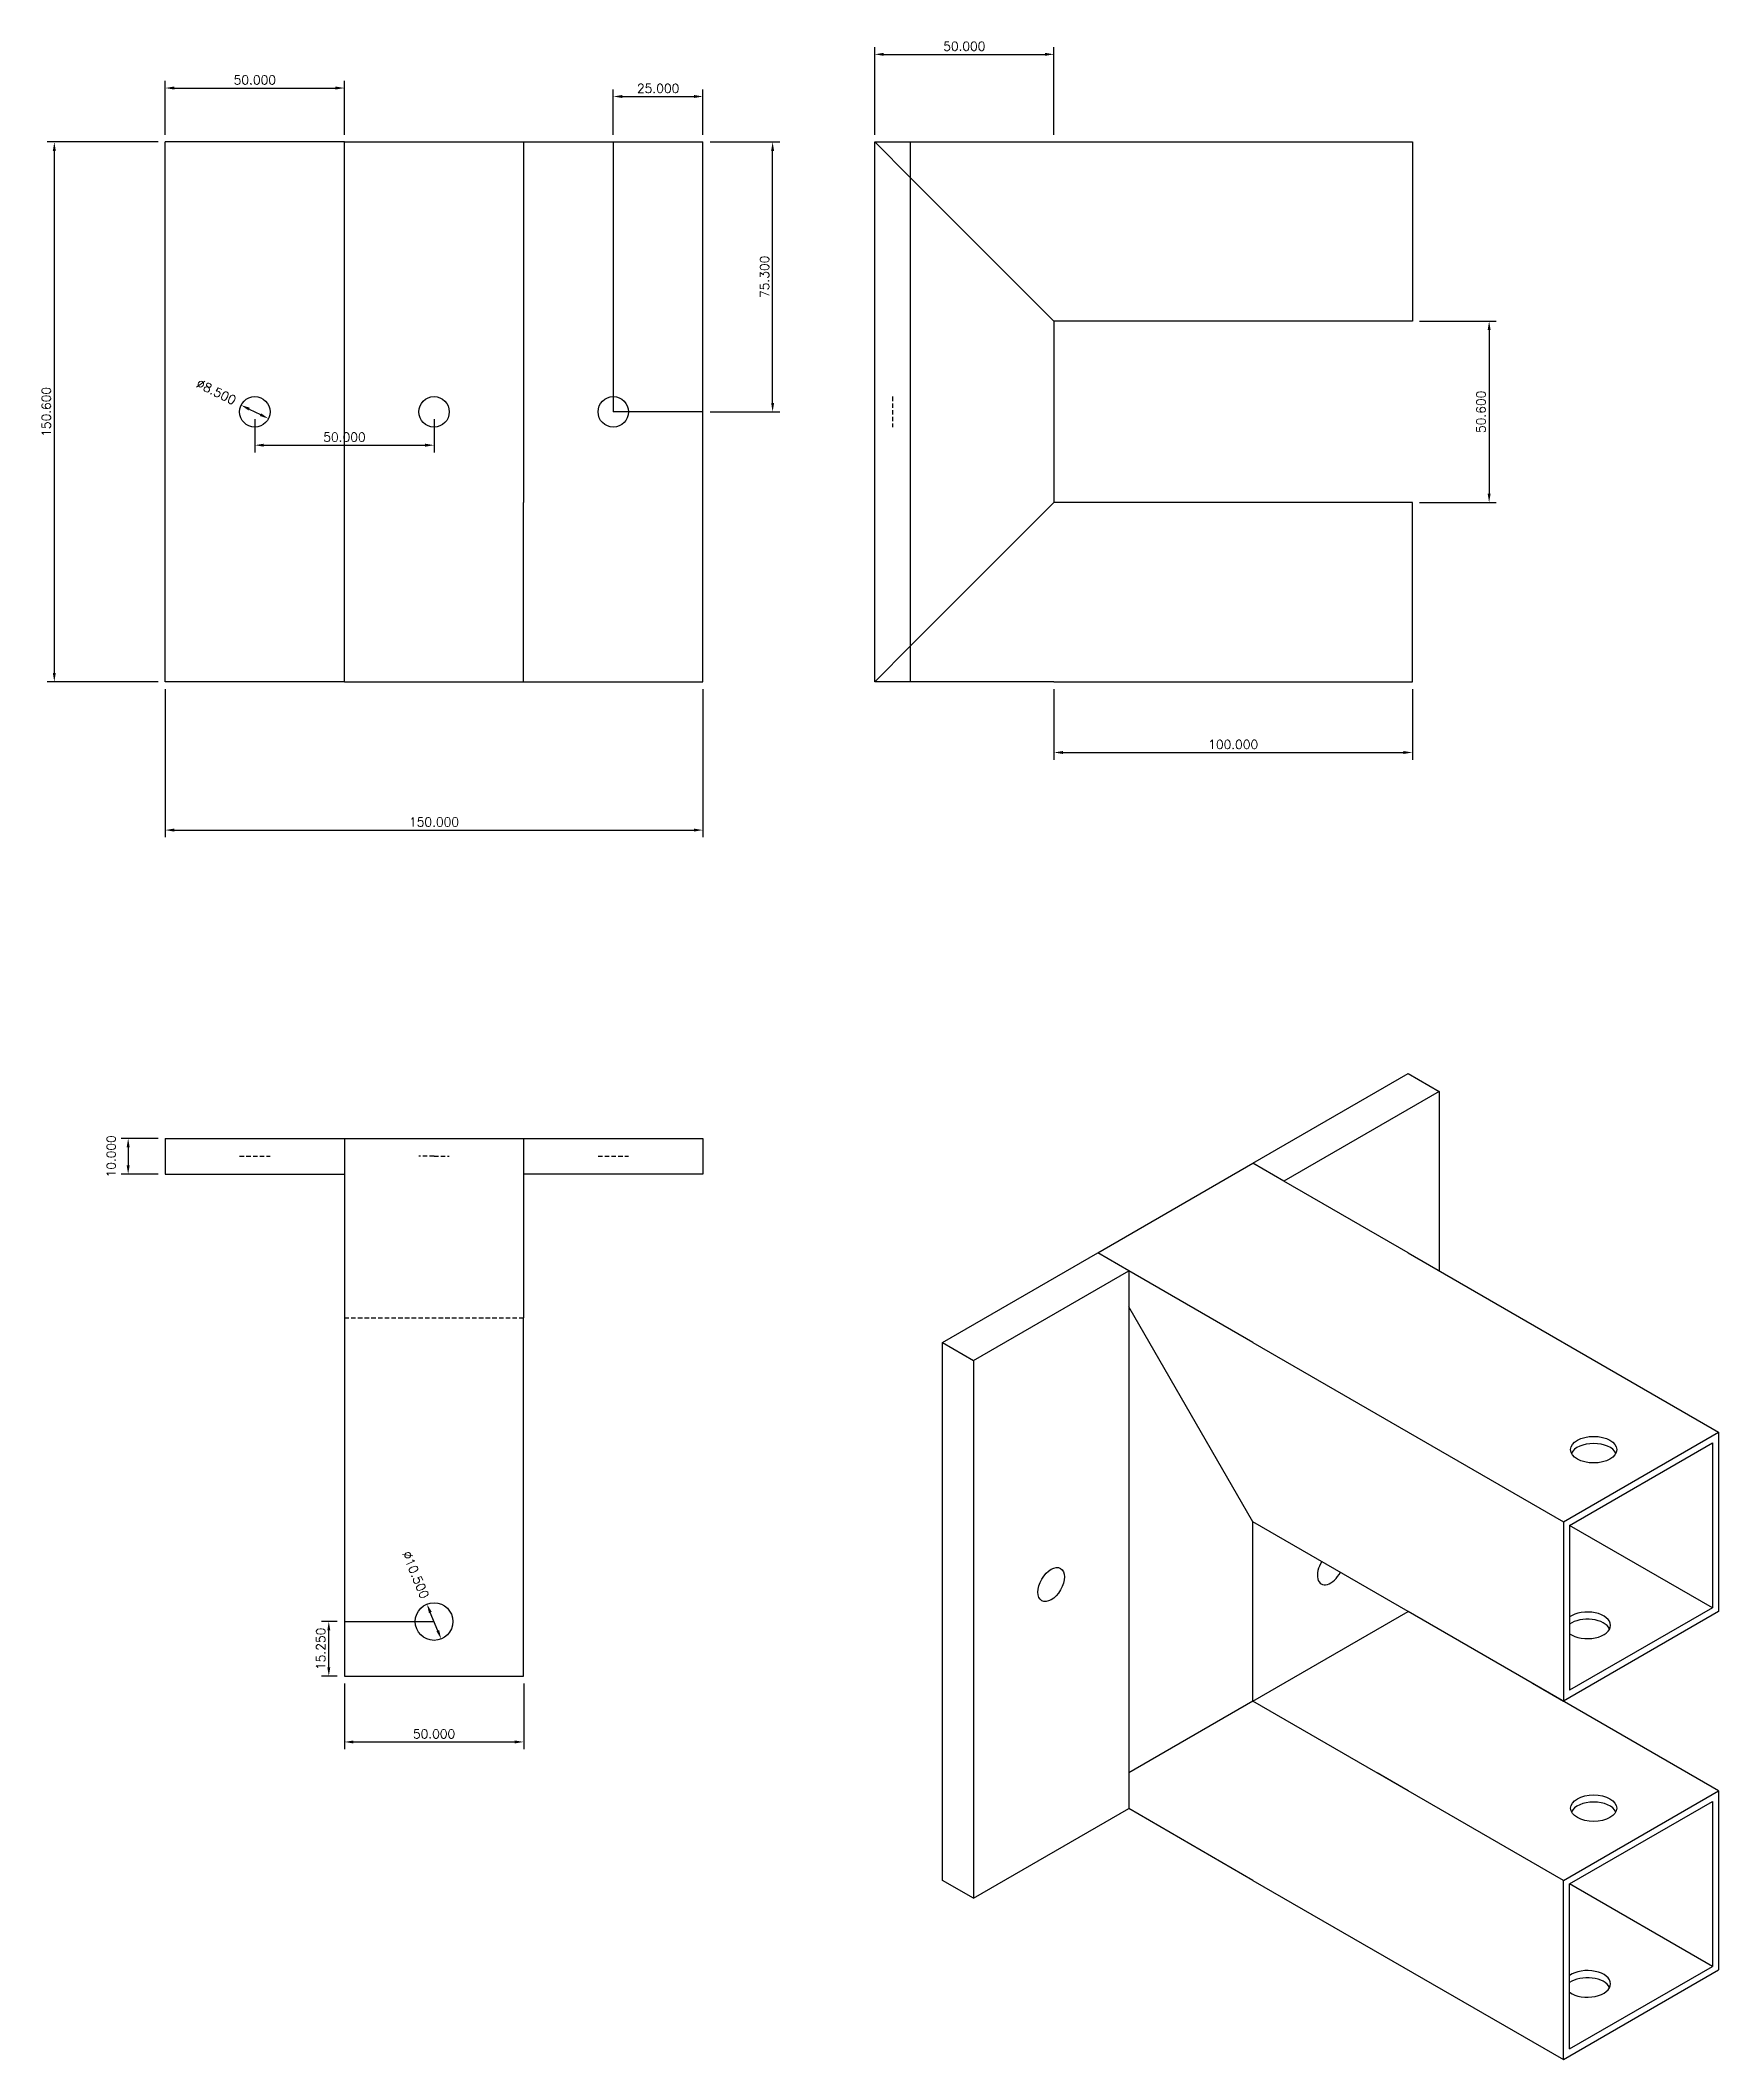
# Model space of a CAD drawing. Extents: x 168 to 636, y -207 to 356.
import ezdxf

# ---------------------------------------------------------------- set-up
doc = ezdxf.new("R2010")
doc.units = 0
doc.header["$LTSCALE"] = 5
doc.header["$MEASUREMENT"] = 0
doc.header["$PDMODE"] = 3
doc.linetypes.add('HIDDEN', pattern=[0.375, 0.25, -0.125])
doc.layers.get('Defpoints').update_dxf_attribs({"linetype": 'CONTINUOUS'})
for name, color, linetype in [('CONTORNO', 7, 'CONTINUOUS'), ('COTA', 1, 'CONTINUOUS'), ('Dobra', 90, 'CONTINUOUS'), ('TRACEJADO', 6, 'HIDDEN')]:
    doc.layers.add(name, color=color, linetype=linetype)
doc.styles.add('ROMANS', font='romans', dxfattribs={"height": 2.5})
doc.dimstyles.new('VERT', dxfattribs={"dimtxt": 2.5, "dimasz": 2.5, "dimexe": 2, "dimexo": 2, "dimgap": 1, "dimtad": 1, "dimdec": 3, "dimzin": 0, "dimdsep": 46, "dimtxsty": 'ROMANS', "dimcen": 0, "dimclrd": 256, "dimclre": 256, "dimclrt": 256, "dimadec": 0, "dimazin": 0, "dimtfac": 0.8, "dimtdec": 3, "dimtmove": 2, "dimatfit": 3, "dimfxl": 1, "dimtolj": 1, "dimtzin": 0, "dimarcsym": 0})

# ---------------------------------------------------------------- blocks, each defined once
blk = doc.blocks.new('*D6')
at = {"layer": 'COTA', "lineweight": -2, "transparency": 16777216}
for p, q in [((200.96, 328.04), (170.03, 328.04)), ((172.03, 325.54), (172.03, 179.94)), ((200.96, 177.44), (170.03, 177.44))]:
    blk.add_line(p, q, dxfattribs=at)
at = {"layer": 'COTA', "transparency": 16777216}
for points in [[(171.61, 325.54), (172.44, 325.54), (172.03, 328.04)], [(171.61, 179.94), (172.44, 179.94), (172.03, 177.44)]]:
    blk.add_solid(points, dxfattribs=at)
at = {"layer": 'Defpoints', "color": 0, "transparency": 16777216}
for p in [(202.96, 328.04), (172.03, 177.44), (202.96, 177.44)]:
    blk.add_point(p, dxfattribs=at)
at = {"layer": 'COTA', "transparency": 16777216, "insert": (169.78, 252.74), "char_height": 2.5, "attachment_point": 5, "rotation": 90, "style": 'ROMANS'}
blk.add_mtext('\\A1;150.600', dxfattribs=at)
blk = doc.blocks.new('*D7')
at = {"layer": 'COTA', "lineweight": -2, "transparency": 16777216}
for p, q in [((400.89, 330.04), (400.89, 354.46)), ((403.39, 352.46), (448.39, 352.46)), ((450.89, 330.04), (450.89, 354.46))]:
    blk.add_line(p, q, dxfattribs=at)
at = {"layer": 'COTA', "transparency": 16777216}
for points in [[(403.39, 352.88), (403.39, 352.05), (400.89, 352.46)], [(448.39, 352.88), (448.39, 352.05), (450.89, 352.46)]]:
    blk.add_solid(points, dxfattribs=at)
at = {"layer": 'Defpoints', "color": 0, "transparency": 16777216}
for p in [(450.89, 352.46), (400.89, 328.04), (450.89, 328.04)]:
    blk.add_point(p, dxfattribs=at)
at = {"layer": 'COTA', "transparency": 16777216, "insert": (425.89, 354.71), "char_height": 2.5, "attachment_point": 5, "style": 'ROMANS'}
blk.add_mtext('\\A1;50.000', dxfattribs=at)
blk = doc.blocks.new('*D8')
at = {"layer": 'COTA', "lineweight": -2, "transparency": 16777216}
for p, q in [((327.96, 330.04), (327.96, 342.7)), ((330.46, 340.7), (350.46, 340.7)), ((352.96, 330.04), (352.96, 342.7))]:
    blk.add_line(p, q, dxfattribs=at)
at = {"layer": 'COTA', "transparency": 16777216}
for points in [[(330.46, 341.12), (330.46, 340.29), (327.96, 340.7)], [(350.46, 341.12), (350.46, 340.29), (352.96, 340.7)]]:
    blk.add_solid(points, dxfattribs=at)
at = {"layer": 'Defpoints', "color": 0, "transparency": 16777216}
for p in [(352.96, 340.7), (327.96, 328.04), (352.96, 328.04)]:
    blk.add_point(p, dxfattribs=at)
at = {"layer": 'COTA', "transparency": 16777216, "insert": (340.46, 342.95), "char_height": 2.5, "attachment_point": 5, "style": 'ROMANS'}
blk.add_mtext('\\A1;25.000', dxfattribs=at)
blk = doc.blocks.new('*D9')
at = {"layer": 'COTA', "lineweight": -2, "transparency": 16777216}
for p, q in [((202.96, 175.44), (202.96, 134.1)), ((352.96, 175.44), (352.96, 134.1)), ((205.46, 136.1), (350.46, 136.1))]:
    blk.add_line(p, q, dxfattribs=at)
at = {"layer": 'COTA', "transparency": 16777216}
for points in [[(205.46, 136.51), (205.46, 135.68), (202.96, 136.1)], [(350.46, 136.51), (350.46, 135.68), (352.96, 136.1)]]:
    blk.add_solid(points, dxfattribs=at)
at = {"layer": 'Defpoints', "color": 0, "transparency": 16777216}
for p in [(202.96, 177.44), (352.96, 177.44), (352.96, 136.1)]:
    blk.add_point(p, dxfattribs=at)
at = {"layer": 'COTA', "transparency": 16777216, "insert": (277.96, 138.35), "char_height": 2.5, "attachment_point": 5, "style": 'ROMANS'}
blk.add_mtext('\\A1;150.000', dxfattribs=at)
blk = doc.blocks.new('*D10')
at = {"layer": 'COTA', "lineweight": -2, "transparency": 16777216}
for p, q in [((450.89, 175.44), (450.89, 155.73)), ((550.89, 175.44), (550.89, 155.73)), ((453.39, 157.73), (548.39, 157.73))]:
    blk.add_line(p, q, dxfattribs=at)
at = {"layer": 'COTA', "transparency": 16777216}
for points in [[(453.39, 158.15), (453.39, 157.32), (450.89, 157.73)], [(548.39, 158.15), (548.39, 157.32), (550.89, 157.73)]]:
    blk.add_solid(points, dxfattribs=at)
at = {"layer": 'Defpoints', "color": 0, "transparency": 16777216}
for p in [(450.89, 177.44), (550.89, 177.44), (550.89, 157.73)]:
    blk.add_point(p, dxfattribs=at)
at = {"layer": 'COTA', "transparency": 16777216, "insert": (500.89, 159.98), "char_height": 2.5, "attachment_point": 5, "style": 'ROMANS'}
blk.add_mtext('\\A1;100.000', dxfattribs=at)
blk = doc.blocks.new('*D11')
at = {"layer": 'COTA', "lineweight": -2, "transparency": 16777216}
for p, q in [((250.96, -84.65), (246.6, -84.65)), ((248.6, -97.4), (248.6, -87.15)), ((250.96, -99.9), (246.6, -99.9))]:
    blk.add_line(p, q, dxfattribs=at)
at = {"layer": 'COTA', "transparency": 16777216}
for points in [[(248.18, -87.15), (249.01, -87.15), (248.6, -84.65)], [(248.18, -97.4), (249.01, -97.4), (248.6, -99.9)]]:
    blk.add_solid(points, dxfattribs=at)
at = {"layer": 'Defpoints', "color": 0, "transparency": 16777216}
for p in [(248.6, -84.65), (252.96, -84.65), (252.96, -99.9)]:
    blk.add_point(p, dxfattribs=at)
at = {"layer": 'COTA', "transparency": 16777216, "insert": (246.35, -92.27), "char_height": 2.5, "attachment_point": 5, "rotation": 90, "style": 'ROMANS'}
blk.add_mtext('\\A1;15.250', dxfattribs=at)
blk = doc.blocks.new('*D13')
at = {"layer": 'COTA', "lineweight": -2, "transparency": 16777216}
blk.add_line((226.39, 253.52), (229.53, 251.97), dxfattribs=at)
at = {"layer": 'COTA', "transparency": 16777216}
for points in [[(226.57, 253.89), (226.2, 253.14), (224.14, 254.62)], [(229.71, 252.34), (229.34, 251.6), (231.77, 250.86)]]:
    blk.add_solid(points, dxfattribs=at)
at = {"layer": 'Defpoints', "color": 0, "transparency": 16777216}
for p in [(224.14, 254.62), (231.77, 250.86)]:
    blk.add_point(p, dxfattribs=at)
at = {"layer": 'COTA', "transparency": 16777216, "insert": (217.2, 258.33), "char_height": 2.5, "attachment_point": 5, "rotation": 333.7356, "style": 'ROMANS'}
blk.add_mtext('\\A1;∅8.500', dxfattribs=at)
blk = doc.blocks.new('*D14')
at = {"layer": 'COTA', "lineweight": -2, "transparency": 16777216}
for p, q in [((354.96, 328.04), (374.4, 328.04)), ((372.4, 255.24), (372.4, 325.54)), ((354.96, 252.74), (374.4, 252.74))]:
    blk.add_line(p, q, dxfattribs=at)
at = {"layer": 'COTA', "transparency": 16777216}
for points in [[(371.99, 325.54), (372.82, 325.54), (372.4, 328.04)], [(371.99, 255.24), (372.82, 255.24), (372.4, 252.74)]]:
    blk.add_solid(points, dxfattribs=at)
at = {"layer": 'Defpoints', "color": 0, "transparency": 16777216}
for p in [(352.96, 328.04), (372.4, 328.04), (352.96, 252.74)]:
    blk.add_point(p, dxfattribs=at)
at = {"layer": 'COTA', "transparency": 16777216, "insert": (370.15, 290.39), "char_height": 2.5, "attachment_point": 5, "rotation": 90, "style": 'ROMANS'}
blk.add_mtext('\\A1;75.300', dxfattribs=at)
blk = doc.blocks.new('*D15')
at = {"layer": 'COTA', "lineweight": -2, "transparency": 16777216}
for p, q in [((552.89, 278.04), (574.28, 278.04)), ((572.28, 275.54), (572.28, 229.94)), ((552.89, 227.44), (574.28, 227.44))]:
    blk.add_line(p, q, dxfattribs=at)
at = {"layer": 'COTA', "transparency": 16777216}
for points in [[(571.87, 275.54), (572.7, 275.54), (572.28, 278.04)], [(571.87, 229.94), (572.7, 229.94), (572.28, 227.44)]]:
    blk.add_solid(points, dxfattribs=at)
at = {"layer": 'Defpoints', "color": 0, "transparency": 16777216}
for p in [(550.89, 278.04), (550.89, 227.44), (572.28, 227.44)]:
    blk.add_point(p, dxfattribs=at)
at = {"layer": 'COTA', "transparency": 16777216, "insert": (570.03, 252.74), "char_height": 2.5, "attachment_point": 5, "rotation": 90, "style": 'ROMANS'}
blk.add_mtext('\\A1;50.600', dxfattribs=at)
blk = doc.blocks.new('*D16')
at = {"layer": 'COTA', "lineweight": -2, "transparency": 16777216}
for p, q in [((200.96, 50.1), (190.63, 50.1)), ((192.63, 47.6), (192.63, 42.6)), ((200.96, 40.1), (190.63, 40.1))]:
    blk.add_line(p, q, dxfattribs=at)
at = {"layer": 'COTA', "transparency": 16777216}
for points in [[(192.21, 47.6), (193.05, 47.6), (192.63, 50.1)], [(192.21, 42.6), (193.05, 42.6), (192.63, 40.1)]]:
    blk.add_solid(points, dxfattribs=at)
at = {"layer": 'Defpoints', "color": 0, "transparency": 16777216}
for p in [(202.96, 50.1), (192.63, 40.1), (202.96, 40.1)]:
    blk.add_point(p, dxfattribs=at)
at = {"layer": 'COTA', "transparency": 16777216, "insert": (187.88, 45.1), "char_height": 2.5, "attachment_point": 5, "rotation": 90, "style": 'ROMANS'}
blk.add_mtext('\\A1;10.000', dxfattribs=at)
blk = doc.blocks.new('*D17')
at = {"layer": 'COTA', "lineweight": -2, "transparency": 16777216}
for p, q in [((252.96, -101.9), (252.96, -120.24)), ((302.96, -101.9), (302.96, -120.24)), ((255.46, -118.24), (300.46, -118.24))]:
    blk.add_line(p, q, dxfattribs=at)
at = {"layer": 'COTA', "transparency": 16777216}
for points in [[(255.46, -117.82), (255.46, -118.65), (252.96, -118.24)], [(300.46, -117.82), (300.46, -118.65), (302.96, -118.24)]]:
    blk.add_solid(points, dxfattribs=at)
at = {"layer": 'Defpoints', "color": 0, "transparency": 16777216}
for p in [(252.96, -99.9), (302.96, -99.9), (302.96, -118.24)]:
    blk.add_point(p, dxfattribs=at)
at = {"layer": 'COTA', "transparency": 16777216, "insert": (277.96, -115.99), "char_height": 2.5, "attachment_point": 5, "style": 'ROMANS'}
blk.add_mtext('\\A1;50.000', dxfattribs=at)
blk = doc.blocks.new('*D18')
at = {"layer": 'COTA', "lineweight": -2, "transparency": 16777216}
blk.add_line((278.99, -87.2), (276.92, -82.1), dxfattribs=at)
at = {"layer": 'COTA', "transparency": 16777216}
for points in [[(277.31, -81.94), (276.53, -82.26), (275.98, -79.79)], [(279.38, -87.04), (278.61, -87.35), (279.94, -89.51)]]:
    blk.add_solid(points, dxfattribs=at)
at = {"layer": 'Defpoints', "color": 0, "transparency": 16777216}
for p in [(275.98, -79.79), (279.94, -89.51)]:
    blk.add_point(p, dxfattribs=at)
at = {"layer": 'COTA', "transparency": 16777216, "insert": (272.84, -71.6), "char_height": 2.5, "attachment_point": 5, "rotation": 292.1445, "style": 'ROMANS'}
blk.add_mtext('\\A1;∅10.500', dxfattribs=at)
blk = doc.blocks.new('*D19')
at = {"layer": 'COTA', "lineweight": -2, "transparency": 16777216}
for p, q in [((202.96, 330.04), (202.96, 345.07)), ((252.96, 330.04), (252.96, 345.07)), ((205.46, 343.07), (250.46, 343.07))]:
    blk.add_line(p, q, dxfattribs=at)
at = {"layer": 'COTA', "transparency": 16777216}
for points in [[(205.46, 343.48), (205.46, 342.65), (202.96, 343.07)], [(250.46, 343.48), (250.46, 342.65), (252.96, 343.07)]]:
    blk.add_solid(points, dxfattribs=at)
at = {"layer": 'Defpoints', "color": 0, "transparency": 16777216}
for p in [(252.96, 343.07), (202.96, 328.04), (252.96, 328.04)]:
    blk.add_point(p, dxfattribs=at)
at = {"layer": 'COTA', "transparency": 16777216, "insert": (227.96, 345.32), "char_height": 2.5, "attachment_point": 5, "style": 'ROMANS'}
blk.add_mtext('\\A1;50.000', dxfattribs=at)
blk = doc.blocks.new('*D20')
at = {"layer": 'COTA', "lineweight": -2, "transparency": 16777216}
for p, q in [((227.96, 250.74), (227.96, 241.45)), ((277.96, 250.74), (277.96, 241.45)), ((230.46, 243.45), (275.46, 243.45))]:
    blk.add_line(p, q, dxfattribs=at)
at = {"layer": 'COTA', "transparency": 16777216}
for points in [[(230.46, 243.86), (230.46, 243.03), (227.96, 243.45)], [(275.46, 243.86), (275.46, 243.03), (277.96, 243.45)]]:
    blk.add_solid(points, dxfattribs=at)
at = {"layer": 'Defpoints', "color": 0, "transparency": 16777216}
for p in [(227.96, 252.74), (277.96, 252.74), (277.96, 243.45)]:
    blk.add_point(p, dxfattribs=at)
at = {"layer": 'COTA', "transparency": 16777216, "insert": (252.96, 245.7), "char_height": 2.5, "attachment_point": 5, "style": 'ROMANS'}
blk.add_mtext('\\A1;50.000', dxfattribs=at)

msp = doc.modelspace()

# ---------------------------------------------------------------- linework, layer by layer
at = {"layer": 'CONTORNO'}
for p, q in [((202.9561, 177.4436), (202.9561, 328.0436)), ((252.9561, 328.0436), (202.9561, 328.0436)), ((252.9561, 177.4436), (252.9561, 328.0436)), ((252.9561, 328.0436), (302.9561, 328.0436)), ((302.9561, 328.0436), (302.9561, 278.0436)), ((302.9561, 328.0436), (352.9561, 328.0436)), ((352.9561, 177.4436), (352.9561, 328.0436)), ((400.8932, 177.4436), (400.8932, 328.0436)), ((400.8932, 328.0436), (450.8932, 328.0436)), ((410.8932, 177.4436), (410.8932, 328.0436)), ((450.8932, 328.0436), (550.8932, 328.0436)), ((550.8932, 328.0436), (550.8932, 278.0436)), ((302.9561, 278.0436), (302.9561, 227.4436)), ((450.8932, 278.0436), (450.8932, 227.4436)), ((550.8932, 278.0436), (450.8932, 278.0436)), ((302.9561, 177.4436), (302.9561, 227.4436)), ((550.8932, 227.4436), (450.8932, 227.4436)), ((550.8932, 177.4436), (550.8932, 227.4436)), ((252.9561, 177.4436), (202.9561, 177.4436)), ((252.9561, 177.4436), (302.9561, 177.4436)), ((302.9561, 177.4436), (352.9561, 177.4436)), ((450.8932, 177.4436), (400.8932, 177.4436)), ((450.8932, 177.4436), (550.8932, 177.4436)), ((506.3996, 43.1637), (549.7009, 68.1637)), ((549.7009, 68.1637), (558.3611, 63.1637)), ((558.3611, 63.1637), (515.0599, 38.1637)), ((558.3611, 63.1637), (558.3611, 13.1637)), ((202.9561, 50.1014), (352.9561, 50.1014)), ((202.9561, 50.1014), (202.9561, 40.1014)), ((252.9561, 50.1014), (252.9561, 0.1014)), ((302.9561, 50.1014), (302.9561, 0.1014)), ((352.9561, 50.1014), (352.9561, 40.1014)), ((202.9561, 40.1014), (252.9561, 40.1014)), ((352.9561, 40.1014), (302.9561, 40.1014)), ((463.0983, 18.1637), (506.3996, 43.1637)), ((515.0599, 38.1637), (506.3996, 43.1637)), ((549.7009, 18.1637), (515.0599, 38.1637)), ((419.7971, -6.8363), (463.0983, 18.1637)), ((471.7586, 13.1637), (463.0983, 18.1637)), ((549.7009, 18.1637), (636.3034, -31.8363)), ((428.4573, -11.8363), (471.7586, 13.1637)), ((506.3996, -6.8363), (471.7586, 13.1637)), ((471.7586, 13.1637), (471.7586, -136.8363)), ((252.9561, 0.1014), (252.9561, -99.8986)), ((302.9561, -99.8986), (302.9561, 0.1014)), ((419.7971, -156.8363), (419.7971, -6.8363)), ((419.7971, -6.8363), (428.4573, -11.8363)), ((506.3996, -6.8363), (593.0022, -56.8363)), ((428.4573, -11.8363), (428.4573, -161.8363)), ((593.0022, -56.8363), (636.3034, -31.8363)), ((636.3034, -31.8363), (636.3034, -81.8363)), ((594.7342, -57.8363), (634.5714, -34.8363)), ((634.5714, -34.8363), (634.5714, -80.8363)), ((593.0022, -106.8363), (506.3996, -56.8363)), ((506.3996, -106.8363), (506.3996, -56.8363)), ((593.0022, -56.8363), (593.0022, -106.8363)), ((634.5714, -80.8363), (594.7342, -57.8363)), ((594.7342, -57.8363), (594.7342, -103.8363)), ((506.3996, -106.8363), (549.7009, -81.8363)), ((636.3034, -131.8363), (549.7009, -81.8363)), ((636.3034, -81.8363), (593.0022, -106.8363)), ((634.5714, -80.8363), (594.7342, -103.8363)), ((252.9561, -99.8986), (302.9561, -99.8986)), ((593.0022, -156.8363), (506.3996, -106.8363)), ((584.3419, -101.8363), (593.0022, -106.8363)), ((549.7009, -131.8363), (541.0406, -126.8363)), ((593.0022, -156.8363), (549.7009, -131.8363)), ((593.0022, -156.8363), (636.3034, -131.8363)), ((594.7342, -157.8363), (634.5714, -134.8363)), ((634.5714, -134.8363), (634.5714, -180.8363)), ((636.3034, -131.8363), (636.3034, -181.8363)), ((428.4573, -161.8363), (471.7586, -136.8363)), ((506.3996, -156.8363), (471.7586, -136.8363)), ((428.4573, -161.8363), (419.7971, -156.8363)), ((506.3996, -156.8363), (593.0022, -206.8363)), ((593.0022, -206.8363), (593.0022, -156.8363)), ((634.5714, -180.8363), (594.7342, -157.8363)), ((594.7342, -203.8363), (594.7342, -157.8363)), ((593.0022, -206.8363), (636.3034, -181.8363)), ((594.7342, -203.8363), (634.5714, -180.8363))]:
    msp.add_line(p, q, dxfattribs=at)
for centre, radius in [((227.9561, 252.7436), 4.25), ((277.9561, 252.7436), 4.25), ((327.9561, 252.7436), 4.25), ((277.9561, -84.6486), 5.25)]:
    msp.add_circle(centre, radius, dxfattribs=at)
for centre, major_axis in [((601.4459, -36.7113), (-6.4299, 0)), ((450.108, -74.3363), (-2.6026, -4.5078)), ((601.4459, -136.7113), (-6.4299, 0))]:
    msp.add_ellipse(centre, major_axis=major_axis, ratio=0.57735027, dxfattribs=at)
for centre, major_axis, start_param, end_param in [((601.4459, -38.7113), (-6.4299, 0), 3.41433561, 6.01044235), ((528.0503, -69.6363), (-2.6026, -4.5078), 4.66245481, 7.9039158), ((599.7139, -85.7113), (-6.4299, 0), 0.68495063, 5.59823468), ((599.7139, -87.7113), (-6.4299, 0), 9.69752092, 11.88141999), ((601.4459, -138.7113), (-6.4299, 0), 3.41433561, 6.01044235), ((599.7139, -185.7113), (-6.4299, 0), 0.68495063, 5.59823468), ((599.7139, -187.7113), (-6.4299, 0), 3.41433561, 5.59823468)]:
    msp.add_ellipse(centre, major_axis=major_axis, ratio=0.57735027, start_param=start_param, end_param=end_param, dxfattribs=at)
at = {"layer": 'COTA'}
for p, q in [((327.9561, 328.0436), (327.9561, 252.7436)), ((332.2061, 252.7436), (327.9561, 252.7436)), ((352.9561, 252.7436), (332.2061, 252.7436)), ((252.9561, -84.6486), (277.9561, -84.6486))]:
    msp.add_line(p, q, dxfattribs=at)
at = {"layer": 'Dobra'}
for p, q in [((410.8932, 318.0436), (400.8932, 328.0436)), ((450.8932, 278.0436), (410.8932, 318.0436)), ((450.8932, 227.4436), (410.8932, 187.4436)), ((410.8932, 187.4436), (400.8932, 177.4436)), ((506.3996, -56.8363), (471.7586, 3.1637)), ((506.3996, -106.8363), (471.7586, -126.8363))]:
    msp.add_line(p, q, dxfattribs=at)
at = {"layer": 'TRACEJADO'}
for p, q in [((405.8932, 256.9936), (405.8932, 248.4936)), ((223.7061, 45.1014), (232.2061, 45.1014)), ((277.9561, 45.1014), (273.7061, 45.1014)), ((277.9561, 45.1014), (282.2061, 45.1014)), ((323.7061, 45.1014), (332.2061, 45.1014)), ((252.9561, 0.1014), (302.9561, 0.1014))]:
    msp.add_line(p, q, dxfattribs=at)

# ---------------------------------------------------------------- dimensions: what is measured, and where the dimension line sits
at = {"layer": 'COTA'}
for base, p1, p2, picture, middle in [((450.8932, 352.4626), (400.8932, 328.0436), (450.8932, 328.0436), '*D7', (425.8932, 354.7126)), ((252.9561, 343.0666), (202.9561, 328.0436), (252.9561, 328.0436), '*D19', (227.9561, 345.3166)), ((352.9561, 340.7037), (327.9561, 328.0436), (352.9561, 328.0436), '*D8', (340.4561, 342.9537)), ((277.9561, 243.4471), (227.9561, 252.7436), (277.9561, 252.7436), '*D20', (252.9561, 245.6971)), ((352.9561, 136.0981), (202.9561, 177.4436), (352.9561, 177.4436), '*D9', (277.9561, 138.3481)), ((550.8932, 157.7346), (450.8932, 177.4436), (550.8932, 177.4436), '*D10', (500.8932, 159.9846)), ((302.9561, -118.2362), (252.9561, -99.8986), (302.9561, -99.8986), '*D17', (277.9561, -115.9862))]:
    dim = msp.add_linear_dim(base=base, p1=p1, p2=p2, dimstyle='VERT', dxfattribs=at)
    dim.commit()
    dim.dimension.update_dxf_attribs({"geometry": picture, "text_midpoint": middle})
for base, p1, p2, picture, middle in [((172.0278, 177.4436), (202.9561, 328.0436), (202.9561, 177.4436), '*D6', (169.7778, 252.7436)), ((372.4039, 328.0436), (352.9561, 252.7436), (352.9561, 328.0436), '*D14', (370.1539, 290.3936)), ((572.2828, 227.4436), (550.8932, 278.0436), (550.8932, 227.4436), '*D15', (570.0328, 252.7436)), ((192.6301, 40.1014), (202.9561, 50.1014), (202.9561, 40.1014), '*D16', (187.8801, 45.1014)), ((248.5973, -84.6486), (252.9561, -99.8986), (252.9561, -84.6486), '*D11', (246.3473, -92.2736))]:
    dim = msp.add_linear_dim(base=base, p1=p1, p2=p2, angle=90, dimstyle='VERT', dxfattribs=at)
    dim.commit()
    dim.dimension.update_dxf_attribs({"geometry": picture, "text_midpoint": middle})
for p1, p2, picture, middle in [((224.1448, 254.6242), (231.7673, 250.8629), '*D13', (217.1955, 258.3272)), ((279.935, -89.5113), (275.9771, -79.7858), '*D18', (272.8433, -71.605))]:
    dim = msp.add_diameter_dim_2p(p1=p1, p2=p2, dimstyle='VERT', dxfattribs=at)
    dim.commit()
    dim.dimension.update_dxf_attribs({"geometry": picture, "text_midpoint": middle, "dimtype": 163})

doc.saveas('drawing.dxf')
